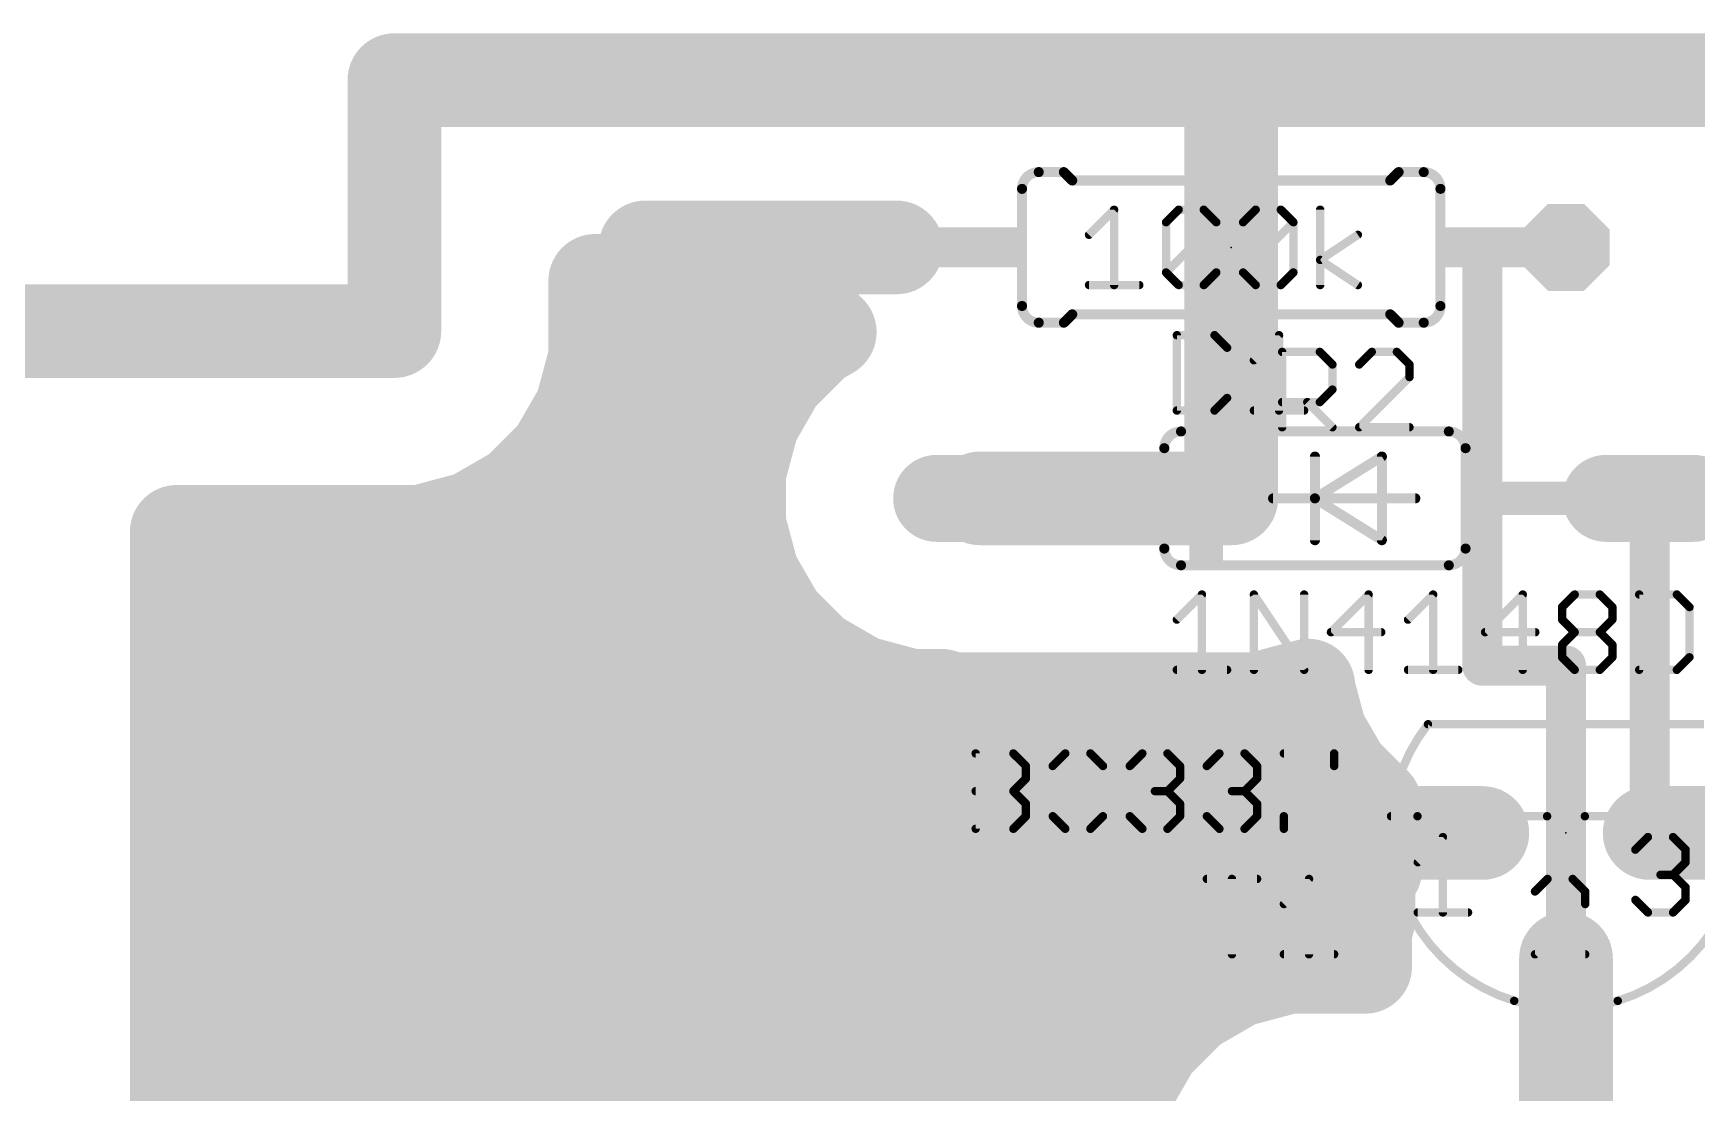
# Model space of a CAD drawing. Extents: x -14 to 150, y -1 to 89.
# Drawn here: x 37.7 to 62.94, y 58.29 to 74.37 of the extents above; entities that cross this region are included whole.
import ezdxf

# ---------------------------------------------------------------- set-up
doc = ezdxf.new("R2010")
doc.units = 0
for name, color, linetype in [('1', 22, 'CONTINUOUS'), ('16', 175, 'CONTINUOUS'), ('17', 82, 'CONTINUOUS'), ('18', 82, 'CONTINUOUS'), ('21', 253, 'CONTINUOUS'), ('23', 7, 'CONTINUOUS'), ('25', 253, 'CONTINUOUS'), ('27', 253, 'CONTINUOUS'), ('51', 253, 'CONTINUOUS')]:
    doc.layers.add(name, color=color, linetype=linetype)

# ---------------------------------------------------------------- blocks, each defined once
blk = doc.blocks.new('RECT')
blk.add_solid([(-0.5, -0.5), (0.5, -0.5), (-0.5, 0.5), (0.5, 0.5)])
blk = doc.blocks.new('LONGP100')
at = {"const_width": 1}
blk.add_lwpolyline([(-0.5, 0), (0.5, 0)], dxfattribs=at)
at = {"const_width": 0.5}
for points in [[(-0.5, 0.25, 1), (-0.5, -0.25)], [(0.5, -0.25, 1), (0.5, 0.25)]]:
    blk.add_lwpolyline(points, format="xyb", dxfattribs=at)
blk = doc.blocks.new('OCTAGONP')
at = {"const_width": 0.5}
blk.add_lwpolyline([(-0.25, -0.1036), (-0.25, 0.1036), (-0.1036, 0.25), (0.1036, 0.25), (0.25, 0.1036), (0.25, -0.1036), (0.1036, -0.25), (-0.1036, -0.25), (-0.25, -0.1036), (-0.25, 0.1036)], dxfattribs=at)
blk = doc.blocks.new('OCTAGONV')
at = {"const_width": 0.5}
blk.add_lwpolyline([(-0.25, -0.1036), (-0.25, 0.1036), (-0.1036, 0.25), (0.1036, 0.25), (0.25, 0.1036), (0.25, -0.1036), (0.1036, -0.25), (-0.1036, -0.25), (-0.25, -0.1036), (-0.25, 0.1036)], dxfattribs=at)

msp = doc.modelspace()

# ---------------------------------------------------------------- linework, layer by layer
at = {"layer": '1', "const_width": 1.4224}
msp.add_lwpolyline([(55.88, 73.66), (71.374, 73.66)], dxfattribs=at)
at = {"layer": '1', "const_width": 0.7112}
msp.add_lwpolyline([(55.88, 74.0156, 1), (55.88, 73.3044)], format="xyb", dxfattribs=at)
at = {"layer": '16'}
for points, const_width in [([(43.18, 69.85), (43.18, 73.66)], 1.4224), ([(43.18, 73.66), (55.88, 73.66)], 1.4224), ([(55.88, 73.66), (55.88, 67.31)], 1.4224), ([(50.8, 71.12), (46.99, 71.12)], 1.4224), ([(46.99, 71.12), (46.99, 62.23)], 1.4224), ([(46.228, 69.4487), (46.228, 70.612)], 1.4224), ([(46.228, 70.612), (49.1744, 70.612)], 1.4224), ([(49.1744, 70.612), (49.1744, 70.4467)], 1.4224), ([(60.96, 71.12), (59.69, 71.12)], 0.6096), ([(59.69, 71.12), (59.69, 64.77)], 0.6096), ([(49.1744, 70.4467), (49.787, 69.8341)], 1.4224), ([(36.83, 69.85), (43.18, 69.85)], 1.4224), ([(49.787, 69.8341), (49.5693, 69.7084)], 1.4224), ([(46.228, 69.6976), (49.5585, 69.6976)], 1.4224), ([(49.5693, 69.7084), (49.0112, 69.1503)], 1.4224), ([(46.0203, 68.6735), (46.228, 69.4487)], 1.4224), ([(49.0112, 69.1503), (48.6167, 68.4669)], 1.4224), ([(45.619, 67.9785), (46.0203, 68.6735)], 1.4224), ([(48.6167, 68.4669), (48.4124, 67.7046)], 1.4224), ([(45.7903, 68.2752), (48.5653, 68.2752)], 1.4224), ([(45.0515, 67.411), (45.619, 67.9785)], 1.4224), ([(48.4124, 67.7046), (48.4124, 66.9154)], 1.4224), ([(44.3565, 67.0097), (45.0515, 67.411)], 1.4224), ([(55.88, 67.31), (52.07, 67.31)], 1.4224), ([(43.5813, 66.802), (44.3565, 67.0097)], 1.4224), ([(39.878, 56.6248), (39.878, 66.802)], 1.4224), ([(39.878, 66.802), (43.5813, 66.802)], 1.4224), ([(43.7709, 66.8528), (48.4292, 66.8528)], 1.4224), ([(48.4124, 66.9154), (48.6167, 66.1531)], 1.4224), ([(62.23, 67.31), (62.23, 62.23)], 0.6096), ([(48.6167, 66.1531), (49.0112, 65.4697)], 1.4224), ([(39.878, 65.4304), (49.0505, 65.4304)], 1.4224), ([(49.0112, 65.4697), (49.5693, 64.9116)], 1.4224), ([(49.5693, 64.9116), (50.2527, 64.5171)], 1.4224), ([(50.2527, 64.5171), (51.015, 64.3128)], 1.4224), ([(56.2813, 64.262), (57.0484, 64.4676)], 1.4224), ([(57.0484, 64.4676), (57.0484, 64.4222)], 1.4224), ([(57.0484, 64.4222), (57.2284, 63.7504)], 1.4224), ([(51.015, 64.3128), (51.4791, 64.3128)], 1.4224), ([(51.4791, 64.3128), (51.6687, 64.262)], 1.4224), ([(51.6687, 64.262), (56.2813, 64.262)], 1.4224), ([(59.69, 64.77), (60.96, 64.77)], 0.6096), ([(60.96, 64.77), (60.96, 60.325)], 0.6096), ([(39.878, 64.008), (57.1594, 64.008)], 1.4224), ([(57.2284, 63.7504), (57.5762, 63.148)], 1.4224), ([(57.5762, 63.148), (58.0644, 62.6598)], 1.4224), ([(58.0644, 62.6598), (58.0644, 62.23)], 1.4224), ([(39.878, 62.5856), (58.0644, 62.5856)], 1.4224), ([(59.69, 62.23), (46.99, 62.23)], 1.4224), ([(46.99, 62.23), (46.99, 53.34)], 1.4224), ([(58.0644, 62.23), (58.3184, 62.23)], 1.4224), ([(58.3184, 62.23), (58.0644, 62.23)], 1.4224), ([(58.0644, 62.23), (58.0644, 61.6681)], 1.4224), ([(58.3184, 62.23), (58.3184, 62.23)], 1.4224), ([(64.135, 62.23), (62.23, 62.23)], 1.4224), ([(58.0644, 61.6681), (57.9628, 61.5665)], 1.4224), ([(57.9628, 61.5665), (57.9628, 60.9159)], 1.4224), ([(39.878, 61.1632), (57.9628, 61.1632)], 1.4224), ([(57.9628, 60.9159), (57.912, 60.7263)], 1.4224), ([(57.912, 60.7263), (57.912, 60.198)], 1.4224), ([(56.7487, 60.198), (55.9735, 59.9903)], 1.4224), ([(57.912, 60.198), (56.7487, 60.198)], 1.4224), ([(60.96, 57.15), (60.96, 60.325)], 1.4224), ([(55.9735, 59.9903), (55.2785, 59.589)], 1.4224), ([(39.878, 59.7408), (55.5414, 59.7408)], 1.4224), ([(55.2785, 59.589), (54.711, 59.0215)], 1.4224), ([(54.711, 59.0215), (54.3097, 58.3265)], 1.4224), ([(39.878, 58.3184), (54.3075, 58.3184)], 1.4224), ([(54.3097, 58.3265), (54.102, 57.5513)], 1.4224)]:
    msp.add_lwpolyline(points, dxfattribs=dict(at, const_width=const_width))
for points, const_width in [([(43.5356, 73.66, 1), (42.8244, 73.66)], 0.7112), ([(43.18, 74.0156, 1), (43.18, 73.3044)], 0.7112), ([(56.2356, 73.66, 1), (55.5244, 73.66)], 0.7112), ([(55.88, 73.3044, 1), (55.88, 74.0156)], 0.7112), ([(46.99, 71.4756, 1), (46.99, 70.7644)], 0.7112), ([(47.3456, 71.12, 1), (46.6344, 71.12)], 0.7112), ([(50.8, 70.7644, 1), (50.8, 71.4756)], 0.7112), ([(46.5836, 70.612, 1), (45.8724, 70.612)], 0.7112), ([(46.228, 70.9676, 1), (46.228, 70.2564)], 0.7112), ([(49.53, 70.612, 1), (48.8188, 70.612)], 0.7112), ([(49.1744, 70.2564, 1), (49.1744, 70.9676)], 0.7112), ([(59.69, 71.2724, 1), (59.69, 70.9676)], 0.3048), ([(59.8424, 71.12, 1), (59.5376, 71.12)], 0.3048), ([(60.96, 70.9676, 1), (60.96, 71.2724)], 0.3048), ([(49.4258, 70.6981, 1), (48.923, 70.1952)], 0.7112), ([(48.8188, 70.4467, 1), (49.53, 70.4467)], 0.7112), ([(43.18, 69.4944, 1), (43.18, 70.2056)], 0.7112), ([(49.5356, 69.5826, 1), (50.0384, 70.0855)], 0.7112), ([(49.9648, 69.5261, 1), (49.6092, 70.142)], 0.7112), ([(42.8244, 69.85, 1), (43.5356, 69.85)], 0.7112), ([(46.228, 70.0532, 1), (46.228, 69.342)], 0.7112), ([(49.3915, 70.0163, 1), (49.7471, 69.4004)], 0.7112), ([(49.8207, 69.4569, 1), (49.3178, 69.9598)], 0.7112), ([(49.5585, 69.342, 1), (49.5585, 70.0532)], 0.7112), ([(46.5715, 69.3567, 1), (45.8845, 69.5408)], 0.7112), ([(45.8724, 69.4487, 1), (46.5836, 69.4487)], 0.7112), ([(48.7598, 69.4018, 1), (49.2627, 68.8989)], 0.7112), ([(49.3192, 68.9725, 1), (48.7033, 69.3281)], 0.7112), ([(46.3282, 68.4957, 1), (45.7123, 68.8513)], 0.7112), ([(48.9601, 68.3748, 1), (48.2732, 68.5589)], 0.7112), ([(45.7903, 68.6308, 1), (45.7903, 67.9196)], 0.7112), ([(45.6768, 68.7655, 1), (46.3638, 68.5815)], 0.7112), ([(48.3087, 68.6447, 1), (48.9246, 68.2891)], 0.7112), ([(48.5653, 67.9196, 1), (48.5653, 68.6308)], 0.7112), ([(45.8705, 67.727, 1), (45.3676, 68.2299)], 0.7112), ([(45.311, 68.1563, 1), (45.927, 67.8007)], 0.7112), ([(48.768, 67.7046, 1), (48.0568, 67.7046)], 0.7112), ([(44.8001, 67.6624, 1), (45.303, 67.1595)], 0.7112), ([(45.2293, 67.103, 1), (44.8737, 67.719)], 0.7112), ([(48.0689, 67.7966, 1), (48.7559, 67.6126)], 0.7112), ([(52.07, 67.6656, 1), (52.07, 66.9544)], 0.7112), ([(55.88, 66.9544, 1), (55.88, 67.6656)], 0.7112), ([(44.1787, 67.3177, 1), (44.5343, 66.7018)], 0.7112), ([(44.4485, 66.6662, 1), (44.2644, 67.3532)], 0.7112), ([(55.5244, 67.31, 1), (56.2356, 67.31)], 0.7112), ([(40.2336, 66.802, 1), (39.5224, 66.802)], 0.7112), ([(39.878, 67.1576, 1), (39.878, 66.4464)], 0.7112), ([(43.4892, 67.1455, 1), (43.6733, 66.4585)], 0.7112), ([(43.7709, 67.2084, 1), (43.7709, 66.4972)], 0.7112), ([(43.5813, 66.4464, 1), (43.5813, 67.1576)], 0.7112), ([(48.7559, 67.0074, 1), (48.0689, 66.8234)], 0.7112), ([(48.4292, 66.4972, 1), (48.4292, 67.2084)], 0.7112), ([(62.3824, 67.31, 1), (62.0776, 67.31)], 0.3048), ([(48.0568, 66.9154, 1), (48.768, 66.9154)], 0.7112), ([(48.9246, 66.3309, 1), (48.3087, 65.9753)], 0.7112), ([(48.2732, 66.0611, 1), (48.9601, 66.2452)], 0.7112), ([(39.878, 65.786, 1), (39.878, 65.0748)], 0.7112), ([(49.2627, 65.7211, 1), (48.7598, 65.2182)], 0.7112), ([(49.0505, 65.0748, 1), (49.0505, 65.786)], 0.7112), ([(48.7033, 65.2919, 1), (49.3192, 65.6475)], 0.7112), ([(49.7471, 65.2196, 1), (49.3915, 64.6037)], 0.7112), ([(49.3178, 64.6602, 1), (49.8207, 65.1631)], 0.7112), ([(50.3448, 64.8605, 1), (50.1607, 64.1736)], 0.7112), ([(50.0749, 64.2091, 1), (50.4305, 64.825)], 0.7112), ([(57.404, 64.4676, 1), (56.6928, 64.4676)], 0.7112), ([(57.3919, 64.5143, 1), (56.7049, 64.3302)], 0.7112), ([(57.1404, 64.1241, 1), (56.9564, 64.811)], 0.7112), ([(51.015, 64.6684, 1), (51.015, 63.9572)], 0.7112), ([(50.923, 63.9693, 1), (51.107, 64.6563)], 0.7112), ([(51.5712, 64.6563, 1), (51.3871, 63.9693)], 0.7112), ([(51.6687, 64.6176, 1), (51.6687, 63.9064)], 0.7112), ([(51.4791, 63.9572, 1), (51.4791, 64.6684)], 0.7112), ([(51.5767, 63.9185, 1), (51.7608, 64.6055)], 0.7112), ([(56.1892, 64.6055, 1), (56.3733, 63.9185)], 0.7112), ([(56.2813, 63.9064, 1), (56.2813, 64.6176)], 0.7112), ([(59.69, 64.9224, 1), (59.69, 64.6176)], 0.3048), ([(59.5376, 64.77, 1), (59.8424, 64.77)], 0.3048), ([(61.1124, 64.77, 1), (60.8076, 64.77)], 0.3048), ([(60.96, 64.6176, 1), (60.96, 64.9224)], 0.3048), ([(39.878, 64.3636, 1), (39.878, 63.6524)], 0.7112), ([(56.6928, 64.4222, 1), (57.404, 64.4222)], 0.7112), ([(57.1594, 63.6524, 1), (57.1594, 64.3636)], 0.7112), ([(57.5364, 63.9282, 1), (56.9205, 63.5726)], 0.7112), ([(56.8849, 63.6583, 1), (57.5719, 63.8424)], 0.7112), ([(57.8276, 63.3995, 1), (57.3247, 62.8966)], 0.7112), ([(57.2682, 62.9702, 1), (57.8842, 63.3258)], 0.7112), ([(58.42, 62.6598, 1), (57.7088, 62.6598)], 0.7112), ([(39.878, 62.9412, 1), (39.878, 62.23)], 0.7112), ([(57.813, 62.4084, 1), (58.3158, 62.9113)], 0.7112), ([(58.0644, 62.23, 1), (58.0644, 62.9412)], 0.7112), ([(46.99, 62.5856, 1), (46.99, 61.8744)], 0.7112), ([(47.3456, 62.23, 1), (46.6344, 62.23)], 0.7112), ([(58.0644, 62.5856, 1), (58.0644, 61.8744)], 0.7112), ([(58.0644, 62.5856, 1), (58.0644, 61.8744)], 0.7112), ([(58.42, 62.23, 1), (57.7088, 62.23)], 0.7112), ([(58.674, 62.23, 1), (57.9628, 62.23)], 0.7112), ([(58.3184, 61.8744, 1), (58.3184, 62.5856)], 0.7112), ([(58.3184, 61.8744, 1), (58.3184, 62.5856)], 0.7112), ([(59.69, 61.8744, 1), (59.69, 62.5856)], 0.7112), ([(62.23, 62.5856, 1), (62.23, 61.8744)], 0.7112), ([(46.6344, 62.23, 1), (47.3456, 62.23)], 0.7112), ([(57.7088, 62.23, 1), (58.42, 62.23)], 0.7112), ([(58.3158, 61.4166, 1), (57.813, 61.9195)], 0.7112), ([(57.9628, 62.23, 1), (58.674, 62.23)], 0.7112), ([(62.0776, 62.23, 1), (62.3824, 62.23)], 0.3048), ([(58.3184, 61.5665, 1), (57.6072, 61.5665)], 0.7112), ([(57.7114, 61.8179, 1), (58.2142, 61.315)], 0.7112), ([(39.878, 61.5188, 1), (39.878, 60.8076)], 0.7112), ([(57.7088, 61.6681, 1), (58.42, 61.6681)], 0.7112), ([(57.9628, 60.8076, 1), (57.9628, 61.5188)], 0.7112), ([(58.3063, 60.8238, 1), (57.6193, 61.0079)], 0.7112), ([(58.2676, 60.7263, 1), (57.5564, 60.7263)], 0.7112), ([(57.5685, 60.8183, 1), (58.2555, 60.6342)], 0.7112), ([(57.6072, 60.9159, 1), (58.3184, 60.9159)], 0.7112), ([(56.7487, 60.5536, 1), (56.7487, 59.8424)], 0.7112), ([(56.8408, 59.8545, 1), (56.6567, 60.5415)], 0.7112), ([(57.912, 59.8424, 1), (57.912, 60.5536)], 0.7112), ([(61.3156, 60.325, 1), (60.6044, 60.325)], 0.7112), ([(55.8815, 60.3338, 1), (56.0655, 59.6468)], 0.7112), ([(56.1513, 59.6823, 1), (55.7957, 60.2982)], 0.7112), ([(39.878, 60.0964, 1), (39.878, 59.3852)], 0.7112), ([(55.5414, 59.3852, 1), (55.5414, 60.0964)], 0.7112), ([(57.5564, 60.198, 1), (58.2676, 60.198)], 0.7112), ([(60.8076, 60.325, 1), (61.1124, 60.325)], 0.3048), ([(55.1007, 59.897, 1), (55.4563, 59.281)], 0.7112), ([(55.5299, 59.3376, 1), (55.027, 59.8405)], 0.7112), ([(54.4595, 59.273, 1), (54.9624, 58.7701)], 0.7112), ([(55.019, 58.8437, 1), (54.403, 59.1993)], 0.7112), ([(39.878, 58.674, 1), (39.878, 57.9628)], 0.7112), ([(54.0018, 58.5043, 1), (54.6177, 58.1487)], 0.7112), ([(54.6532, 58.2344, 1), (53.9662, 58.4185)], 0.7112), ([(54.3075, 57.9628, 1), (54.3075, 58.674)], 0.7112)]:
    msp.add_lwpolyline(points, format="xyb", dxfattribs=dict(at, const_width=const_width))
at = {"layer": '21'}
for points, const_width in [([(52.959, 72.263, 0.4142), (52.705, 72.009)], 0.1524), ([(52.959, 72.3011, 1), (52.959, 72.2249)], 0.0762), ([(52.959, 72.2249, 1), (52.959, 72.3011)], 0.0762), ([(53.3669, 72.2899, 1), (53.3131, 72.2361)], 0.0762), ([(53.34, 72.2249, 1), (53.34, 72.3011)], 0.0762), ([(53.467, 72.1741, 1), (53.467, 72.0979)], 0.0762), ([(53.4401, 72.1091, 1), (53.4939, 72.1629)], 0.0762), ([(58.2661, 72.1629, 1), (58.3199, 72.1091)], 0.0762), ([(58.293, 72.0979, 1), (58.293, 72.1741)], 0.0762), ([(58.42, 72.3011, 1), (58.42, 72.2249)], 0.0762), ([(58.4469, 72.2361, 1), (58.3931, 72.2899)], 0.0762), ([(59.055, 72.009, 0.4142), (58.801, 72.263)], 0.1524), ([(58.801, 72.3011, 1), (58.801, 72.2249)], 0.0762), ([(58.801, 72.2249, 1), (58.801, 72.3011)], 0.0762), ([(52.7431, 72.009, 1), (52.6669, 72.009)], 0.0762), ([(52.6669, 72.009, 1), (52.7431, 72.009)], 0.0762), ([(59.0931, 72.009, 1), (59.0169, 72.009)], 0.0762), ([(59.0169, 72.009, 1), (59.0931, 72.009)], 0.0762), ([(52.705, 70.231, 0.4142), (52.959, 69.977)], 0.1524), ([(52.7431, 70.231, 1), (52.6669, 70.231)], 0.0762), ([(52.6669, 70.231, 1), (52.7431, 70.231)], 0.0762), ([(53.467, 70.1421, 1), (53.467, 70.0659)], 0.0762), ([(53.4939, 70.0771, 1), (53.4401, 70.1309)], 0.0762), ([(58.3199, 70.1309, 1), (58.2661, 70.0771)], 0.0762), ([(58.293, 70.0659, 1), (58.293, 70.1421)], 0.0762), ([(58.801, 69.977, 0.4142), (59.055, 70.231)], 0.1524), ([(59.0931, 70.231, 1), (59.0169, 70.231)], 0.0762), ([(59.0169, 70.231, 1), (59.0931, 70.231)], 0.0762), ([(52.959, 70.0151, 1), (52.959, 69.9389)], 0.0762), ([(52.959, 69.9389, 1), (52.959, 70.0151)], 0.0762), ([(53.3131, 70.0039, 1), (53.3669, 69.9501)], 0.0762), ([(53.34, 69.9389, 1), (53.34, 70.0151)], 0.0762), ([(58.42, 70.0151, 1), (58.42, 69.9389)], 0.0762), ([(58.3931, 69.9501, 1), (58.4469, 70.0039)], 0.0762), ([(58.801, 70.0151, 1), (58.801, 69.9389)], 0.0762), ([(58.801, 69.9389, 1), (58.801, 70.0151)], 0.0762), ([(55.118, 68.326, 0.4142), (54.864, 68.072)], 0.1524), ([(55.118, 68.3641, 1), (55.118, 68.2879)], 0.0762), ([(55.118, 68.2879, 1), (55.118, 68.3641)], 0.0762), ([(59.436, 68.072, 0.4142), (59.182, 68.326)], 0.1524), ([(59.182, 68.3641, 1), (59.182, 68.2879)], 0.0762), ([(59.182, 68.2879, 1), (59.182, 68.3641)], 0.0762), ([(54.9021, 68.072, 1), (54.8259, 68.072)], 0.0762), ([(54.8259, 68.072, 1), (54.9021, 68.072)], 0.0762), ([(57.1881, 67.945, 1), (57.1119, 67.945)], 0.0762), ([(58.2041, 67.945, 1), (58.1279, 67.945)], 0.0762), ([(58.1862, 67.9127, 1), (58.1458, 67.9773)], 0.0762), ([(59.4741, 68.072, 1), (59.3979, 68.072)], 0.0762), ([(59.3979, 68.072, 1), (59.4741, 68.072)], 0.0762), ([(56.515, 67.3481, 1), (56.515, 67.2719)], 0.0762), ([(57.1702, 67.3423, 1), (57.1298, 67.2777)], 0.0762), ([(57.15, 67.3481, 1), (57.15, 67.2719)], 0.0762), ([(57.1881, 67.31, 1), (57.1119, 67.31)], 0.0762), ([(57.1298, 67.3423, 1), (57.1702, 67.2777)], 0.0762), ([(57.1119, 67.31, 1), (57.1881, 67.31)], 0.0762), ([(57.15, 67.2719, 1), (57.15, 67.3481)], 0.0762), ([(58.674, 67.2719, 1), (58.674, 67.3481)], 0.0762), ([(57.1119, 66.675, 1), (57.1881, 66.675)], 0.0762), ([(58.1279, 66.675, 1), (58.2041, 66.675)], 0.0762), ([(58.1458, 66.6427, 1), (58.1862, 66.7073)], 0.0762), ([(54.864, 66.548, 0.4142), (55.118, 66.294)], 0.1524), ([(54.9021, 66.548, 1), (54.8259, 66.548)], 0.0762), ([(54.8259, 66.548, 1), (54.9021, 66.548)], 0.0762), ([(59.182, 66.294, 0.4142), (59.436, 66.548)], 0.1524), ([(59.4741, 66.548, 1), (59.3979, 66.548)], 0.0762), ([(59.3979, 66.548, 1), (59.4741, 66.548)], 0.0762), ([(55.118, 66.3321, 1), (55.118, 66.2559)], 0.0762), ([(55.118, 66.2559, 1), (55.118, 66.3321)], 0.0762), ([(59.182, 66.3321, 1), (59.182, 66.2559)], 0.0762), ([(59.182, 66.2559, 1), (59.182, 66.3321)], 0.0762), ([(58.8655, 63.881, 0.5267), (60.1737, 59.6816)], 0.127), ([(58.8655, 63.9128, 1), (58.8655, 63.8492)], 0.0635), ([(58.8904, 63.8613, 1), (58.8406, 63.9007)], 0.0635), ([(58.3051, 62.5158, 1), (58.3051, 62.4522)], 0.0635), ([(58.7063, 62.4522, 1), (58.7063, 62.5158)], 0.0635), ([(60.6737, 62.5158, 1), (60.6737, 62.4522)], 0.0635), ([(61.2463, 62.4522, 1), (61.2463, 62.5158)], 0.0635), ([(61.7463, 59.6815, 0.3557), (63.6149, 62.484)], 0.127), ([(60.1643, 59.6513, 1), (60.1831, 59.7119)], 0.0635), ([(61.7369, 59.7118, 1), (61.7557, 59.6512)], 0.0635)]:
    msp.add_lwpolyline(points, format="xyb", dxfattribs=dict(at, const_width=const_width))
for points, const_width in [([(52.959, 72.263), (53.34, 72.263)], 0.1524), ([(53.467, 72.136), (53.34, 72.263)], 0.1524), ([(53.467, 72.136), (58.293, 72.136)], 0.1524), ([(58.293, 72.136), (58.42, 72.263)], 0.1524), ([(58.801, 72.263), (58.42, 72.263)], 0.1524), ([(52.705, 72.009), (52.705, 70.231)], 0.1524), ([(59.055, 72.009), (59.055, 70.231)], 0.1524), ([(53.467, 70.104), (53.34, 69.977)], 0.1524), ([(53.467, 70.104), (58.293, 70.104)], 0.1524), ([(58.293, 70.104), (58.42, 69.977)], 0.1524), ([(52.959, 69.977), (53.34, 69.977)], 0.1524), ([(58.801, 69.977), (58.42, 69.977)], 0.1524), ([(55.118, 68.326), (59.182, 68.326)], 0.1524), ([(54.864, 68.072), (54.864, 66.548)], 0.1524), ([(57.15, 67.31), (58.166, 67.945)], 0.1524), ([(57.15, 67.945), (57.15, 67.31)], 0.1524), ([(58.166, 67.945), (58.166, 66.675)], 0.1524), ([(59.436, 66.548), (59.436, 68.072)], 0.1524), ([(56.515, 67.31), (57.15, 67.31)], 0.1524), ([(58.166, 66.675), (57.15, 67.31)], 0.1524), ([(57.15, 67.31), (58.674, 67.31)], 0.1524), ([(57.15, 67.31), (57.15, 66.675)], 0.1524), ([(55.118, 66.294), (59.182, 66.294)], 0.1524), ([(63.0545, 63.881), (58.8655, 63.881)], 0.127), ([(58.7063, 62.484), (58.3051, 62.484)], 0.127), ([(61.2463, 62.484), (60.6737, 62.484)], 0.127)]:
    msp.add_lwpolyline(points, dxfattribs=dict(at, const_width=const_width))
at = {"layer": '23'}
for p in [(55.88, 71.12), (57.15, 67.31), (60.96, 62.23)]:
    msp.add_point(p, dxfattribs=at)
at = {"layer": '25', "const_width": 0.127}
for points in [[(55.0545, 69.7875), (55.0545, 68.6435)], [(55.6265, 69.7875), (55.0545, 69.7875)], [(55.8172, 69.5968), (55.6265, 69.7875)], [(56.2239, 69.4061), (56.6052, 69.7875)], [(56.6052, 69.7875), (56.6052, 68.6435)], [(55.8172, 68.8342), (55.8172, 69.5968)], [(56.6527, 68.3895), (56.6527, 69.5335)], [(56.6527, 69.5335), (57.2247, 69.5335)], [(57.2247, 69.5335), (57.4154, 69.3428)], [(58.0128, 69.5335), (57.8221, 69.3428)], [(58.3941, 69.5335), (58.0128, 69.5335)], [(58.5847, 69.3428), (58.3941, 69.5335)], [(57.4154, 69.3428), (57.4154, 68.9615)], [(57.8221, 68.3895), (58.5847, 69.1522)], [(58.5847, 69.1522), (58.5847, 69.3428)], [(57.4154, 68.9615), (57.2247, 68.7708)], [(55.0545, 68.6435), (55.6265, 68.6435)], [(55.6265, 68.6435), (55.8172, 68.8342)], [(56.2239, 68.6435), (56.9865, 68.6435)], [(57.2247, 68.7708), (56.6527, 68.7708)], [(57.034, 68.7708), (57.4154, 68.3895)], [(58.5847, 68.3895), (57.8221, 68.3895)], [(55.5097, 61.5325), (56.2724, 61.5325)], [(55.891, 60.3885), (55.891, 61.5325)], [(56.6791, 61.1512), (57.0604, 61.5325)], [(57.0604, 61.5325), (57.0604, 60.3885)], [(56.6791, 60.3885), (57.4418, 60.3885)]]:
    msp.add_lwpolyline(points, dxfattribs=at)
at = {"layer": '25', "const_width": 0.0635}
for points in [[(55.0863, 69.7875, 1), (55.0228, 69.7875)], [(55.0545, 69.8192, 1), (55.0545, 69.7557)], [(55.6489, 69.8099, 1), (55.604, 69.765)], [(55.6265, 69.7557, 1), (55.6265, 69.8192)], [(56.637, 69.7875, 1), (56.5735, 69.7875)], [(56.6277, 69.765, 1), (56.5828, 69.8099)], [(55.8489, 69.5968, 1), (55.7854, 69.5968)], [(55.7947, 69.5744, 1), (55.8396, 69.6193)], [(56.2014, 69.4286, 1), (56.2463, 69.3837)], [(56.6845, 69.5335, 1), (56.621, 69.5335)], [(56.6527, 69.5652, 1), (56.6527, 69.5017)], [(57.2471, 69.5559, 1), (57.2022, 69.511)], [(57.2247, 69.5017, 1), (57.2247, 69.5652)], [(58.0128, 69.5652, 1), (58.0128, 69.5017)], [(58.0352, 69.511, 1), (57.9903, 69.5559)], [(58.4165, 69.5559, 1), (58.3716, 69.511)], [(58.3941, 69.5017, 1), (58.3941, 69.5652)], [(57.4471, 69.3428, 1), (57.3836, 69.3428)], [(57.3929, 69.3204, 1), (57.4378, 69.3653)], [(57.7996, 69.3653, 1), (57.8446, 69.3204)], [(58.6165, 69.3428, 1), (58.553, 69.3428)], [(58.553, 69.1522, 1), (58.6165, 69.1522)], [(58.5623, 69.3204, 1), (58.6072, 69.3653)], [(58.6072, 69.1297, 1), (58.5623, 69.1746)], [(57.3836, 68.9615, 1), (57.4471, 68.9615)], [(57.4378, 68.939, 1), (57.3929, 68.9839)], [(55.0545, 68.6753, 1), (55.0545, 68.6118)], [(55.0228, 68.6435, 1), (55.0863, 68.6435)], [(55.604, 68.666, 1), (55.6489, 68.621)], [(55.6265, 68.6118, 1), (55.6265, 68.6753)], [(55.7854, 68.8342, 1), (55.8489, 68.8342)], [(55.8396, 68.8117, 1), (55.7947, 68.8566)], [(56.2239, 68.6753, 1), (56.2239, 68.6118)], [(56.5735, 68.6435, 1), (56.637, 68.6435)], [(56.6527, 68.8026, 1), (56.6527, 68.7391)], [(56.9865, 68.6118, 1), (56.9865, 68.6753)], [(57.0565, 68.7933, 1), (57.0116, 68.7484)], [(57.2022, 68.7933, 1), (57.2471, 68.7484)], [(57.2247, 68.7391, 1), (57.2247, 68.8026)], [(56.621, 68.3895, 1), (56.6845, 68.3895)], [(57.3929, 68.367, 1), (57.4378, 68.412)], [(57.8221, 68.4213, 1), (57.8221, 68.3577)], [(57.7996, 68.412, 1), (57.8446, 68.367)], [(58.5847, 68.3577, 1), (58.5847, 68.4213)], [(55.5097, 61.5642, 1), (55.5097, 61.5007)], [(55.9228, 61.5325, 1), (55.8593, 61.5325)], [(56.2724, 61.5007, 1), (56.2724, 61.5642)], [(57.0922, 61.5325, 1), (57.0287, 61.5325)], [(57.0829, 61.51, 1), (57.038, 61.5549)], [(56.6566, 61.1736, 1), (56.7016, 61.1287)], [(55.8593, 60.3885, 1), (55.9228, 60.3885)], [(56.6791, 60.4203, 1), (56.6791, 60.3567)], [(57.0287, 60.3885, 1), (57.0922, 60.3885)], [(57.4418, 60.3567, 1), (57.4418, 60.4203)]]:
    msp.add_lwpolyline(points, format="xyb", dxfattribs=at)
at = {"layer": '27', "const_width": 0.127}
for points in [[(53.7214, 71.3111), (54.1027, 71.6925)], [(54.1027, 71.6925), (54.1027, 70.5485)], [(54.8908, 71.5018), (55.0815, 71.6925)], [(55.0815, 71.6925), (55.4628, 71.6925)], [(55.4628, 71.6925), (55.6534, 71.5018)], [(56.0602, 71.5018), (56.2509, 71.6925)], [(56.2509, 71.6925), (56.6322, 71.6925)], [(56.6322, 71.6925), (56.8228, 71.5018)], [(57.2296, 70.5485), (57.2296, 71.6925)], [(54.8908, 70.7392), (54.8908, 71.5018)], [(54.8908, 70.7392), (55.6534, 71.5018)], [(55.6534, 71.5018), (55.6534, 70.7392)], [(56.0602, 70.7392), (56.0602, 71.5018)], [(56.0602, 70.7392), (56.8228, 71.5018)], [(56.8228, 71.5018), (56.8228, 70.7392)], [(57.2296, 70.9298), (57.8016, 71.3111)], [(57.8016, 70.5485), (57.2296, 70.9298)], [(55.0815, 70.5485), (54.8908, 70.7392)], [(55.6534, 70.7392), (55.4628, 70.5485)], [(56.2509, 70.5485), (56.0602, 70.7392)], [(56.8228, 70.7392), (56.6322, 70.5485)], [(53.7214, 70.5485), (54.4841, 70.5485)], [(55.4628, 70.5485), (55.0815, 70.5485)], [(56.6322, 70.5485), (56.2509, 70.5485)], [(55.0545, 65.4691), (55.4358, 65.8505)], [(55.4358, 65.8505), (55.4358, 64.7065)], [(56.2239, 64.7065), (56.2239, 65.8505)], [(56.2239, 65.8505), (56.9865, 64.7065)], [(56.9865, 64.7065), (56.9865, 65.8505)], [(57.9653, 65.8505), (57.3933, 65.2785)], [(57.9653, 64.7065), (57.9653, 65.8505)], [(58.5627, 65.4691), (58.944, 65.8505)], [(58.944, 65.8505), (58.944, 64.7065)], [(60.3041, 65.8505), (59.7321, 65.2785)], [(60.3041, 64.7065), (60.3041, 65.8505)], [(60.9015, 65.6598), (61.0921, 65.8505)], [(61.0921, 65.8505), (61.4735, 65.8505)], [(61.4735, 65.8505), (61.6641, 65.6598)], [(62.0709, 65.8505), (62.0709, 64.7065)], [(62.6429, 65.8505), (62.0709, 65.8505)], [(62.8335, 65.6598), (62.6429, 65.8505)], [(60.9015, 65.4691), (60.9015, 65.6598)], [(61.6641, 65.6598), (61.6641, 65.4691)], [(62.8335, 64.8972), (62.8335, 65.6598)], [(61.0921, 65.2785), (60.9015, 65.4691)], [(61.6641, 65.4691), (61.4735, 65.2785)], [(57.3933, 65.2785), (58.1559, 65.2785)], [(59.7321, 65.2785), (60.4947, 65.2785)], [(60.9015, 65.0878), (61.0921, 65.2785)], [(60.9015, 64.8972), (60.9015, 65.0878)], [(61.0921, 65.2785), (61.4735, 65.2785)], [(61.4735, 65.2785), (61.6641, 65.0878)], [(61.6641, 65.0878), (61.6641, 64.8972)], [(61.0921, 64.7065), (60.9015, 64.8972)], [(61.6641, 64.8972), (61.4735, 64.7065)], [(62.6429, 64.7065), (62.8335, 64.8972)], [(55.0545, 64.7065), (55.8172, 64.7065)], [(58.5627, 64.7065), (59.3253, 64.7065)], [(61.4735, 64.7065), (61.0921, 64.7065)], [(62.0709, 64.7065), (62.6429, 64.7065)], [(52.0015, 62.2935), (52.0015, 63.4375)], [(52.0015, 63.4375), (52.5735, 63.4375)], [(52.5735, 63.4375), (52.7642, 63.2468)], [(53.3616, 63.4375), (53.1709, 63.2468)], [(53.7429, 63.4375), (53.3616, 63.4375)], [(53.9336, 63.2468), (53.7429, 63.4375)], [(54.3403, 63.2468), (54.531, 63.4375)], [(54.531, 63.4375), (54.9123, 63.4375)], [(54.9123, 63.4375), (55.1029, 63.2468)], [(55.5097, 63.2468), (55.7004, 63.4375)], [(55.7004, 63.4375), (56.0817, 63.4375)], [(56.0817, 63.4375), (56.2723, 63.2468)], [(56.6791, 63.4375), (57.4417, 63.4375)], [(57.4417, 63.4375), (57.4417, 63.2468)], [(52.7642, 63.0562), (52.5735, 62.8655)], [(52.7642, 63.2468), (52.7642, 63.0562)], [(53.1709, 63.2468), (53.1709, 62.4842)], [(55.1029, 63.0562), (54.9123, 62.8655)], [(55.1029, 63.2468), (55.1029, 63.0562)], [(56.2723, 63.0562), (56.0817, 62.8655)], [(56.2723, 63.2468), (56.2723, 63.0562)], [(57.4417, 63.2468), (56.6791, 62.4842)], [(52.0015, 62.8655), (52.5735, 62.8655)], [(52.5735, 62.8655), (52.7642, 62.6748)], [(54.9123, 62.8655), (54.7216, 62.8655)], [(54.9123, 62.8655), (55.1029, 62.6748)], [(56.0817, 62.8655), (55.891, 62.8655)], [(56.0817, 62.8655), (56.2723, 62.6748)], [(52.7642, 62.6748), (52.7642, 62.4842)], [(55.1029, 62.6748), (55.1029, 62.4842)], [(56.2723, 62.6748), (56.2723, 62.4842)], [(52.5735, 62.2935), (52.0015, 62.2935)], [(52.7642, 62.4842), (52.5735, 62.2935)], [(53.1709, 62.4842), (53.3616, 62.2935)], [(53.3616, 62.2935), (53.7429, 62.2935)], [(53.7429, 62.2935), (53.9336, 62.4842)], [(54.531, 62.2935), (54.3403, 62.4842)], [(54.9123, 62.2935), (54.531, 62.2935)], [(55.1029, 62.4842), (54.9123, 62.2935)], [(55.7004, 62.2935), (55.5097, 62.4842)], [(56.0817, 62.2935), (55.7004, 62.2935)], [(56.2723, 62.4842), (56.0817, 62.2935)], [(56.6791, 62.4842), (56.6791, 62.2935)]]:
    msp.add_lwpolyline(points, dxfattribs=at)
at = {"layer": '27', "const_width": 0.0635}
for points in [[(54.1345, 71.6925, 1), (54.071, 71.6925)], [(54.1252, 71.67, 1), (54.0803, 71.7149)], [(55.0815, 71.7242, 1), (55.0815, 71.6607)], [(55.1039, 71.67, 1), (55.059, 71.7149)], [(55.4852, 71.7149, 1), (55.4403, 71.67)], [(55.4628, 71.6607, 1), (55.4628, 71.7242)], [(56.2509, 71.7242, 1), (56.2509, 71.6607)], [(56.2733, 71.67, 1), (56.2284, 71.7149)], [(56.6546, 71.7149, 1), (56.6097, 71.67)], [(56.6322, 71.6607, 1), (56.6322, 71.7242)], [(57.2613, 71.6925, 1), (57.1978, 71.6925)], [(54.9226, 71.5018, 1), (54.8591, 71.5018)], [(54.8683, 71.5243, 1), (54.9133, 71.4794)], [(55.6852, 71.5018, 1), (55.6217, 71.5018)], [(55.6759, 71.4794, 1), (55.631, 71.5243)], [(55.631, 71.4794, 1), (55.6759, 71.5243)], [(56.0919, 71.5018, 1), (56.0284, 71.5018)], [(56.0377, 71.5243, 1), (56.0826, 71.4794)], [(56.8546, 71.5018, 1), (56.7911, 71.5018)], [(56.8004, 71.4794, 1), (56.8453, 71.5243)], [(56.8453, 71.4794, 1), (56.8004, 71.5243)], [(53.699, 71.3336, 1), (53.7439, 71.2887)], [(57.8192, 71.2847, 1), (57.784, 71.3376)], [(57.2472, 70.9562, 1), (57.212, 70.9034)], [(57.212, 70.9562, 1), (57.2472, 70.9034)], [(54.9133, 70.7616, 1), (54.8683, 70.7167)], [(54.8683, 70.7616, 1), (54.9133, 70.7167)], [(54.8591, 70.7392, 1), (54.9226, 70.7392)], [(55.6217, 70.7392, 1), (55.6852, 70.7392)], [(55.6759, 70.7167, 1), (55.631, 70.7616)], [(56.0284, 70.7392, 1), (56.0919, 70.7392)], [(56.0826, 70.7616, 1), (56.0377, 70.7167)], [(56.0377, 70.7616, 1), (56.0826, 70.7167)], [(56.7911, 70.7392, 1), (56.8546, 70.7392)], [(56.8453, 70.7167, 1), (56.8004, 70.7616)], [(53.7214, 70.5803, 1), (53.7214, 70.5168)], [(54.071, 70.5485, 1), (54.1345, 70.5485)], [(54.4841, 70.5168, 1), (54.4841, 70.5803)], [(55.0815, 70.5803, 1), (55.0815, 70.5168)], [(55.059, 70.526, 1), (55.1039, 70.571)], [(55.4403, 70.571, 1), (55.4852, 70.526)], [(55.4628, 70.5168, 1), (55.4628, 70.5803)], [(56.2509, 70.5803, 1), (56.2509, 70.5168)], [(56.2284, 70.526, 1), (56.2733, 70.571)], [(56.6097, 70.571, 1), (56.6546, 70.526)], [(56.6322, 70.5168, 1), (56.6322, 70.5803)], [(57.1978, 70.5485, 1), (57.2613, 70.5485)], [(57.784, 70.5221, 1), (57.8192, 70.5749)], [(55.4676, 65.8505, 1), (55.4041, 65.8505)], [(55.4583, 65.828, 1), (55.4134, 65.8729)], [(56.2556, 65.8505, 1), (56.1921, 65.8505)], [(56.2503, 65.8681, 1), (56.1975, 65.8329)], [(57.0183, 65.8505, 1), (56.9548, 65.8505)], [(57.997, 65.8505, 1), (57.9335, 65.8505)], [(57.9877, 65.828, 1), (57.9428, 65.8729)], [(58.9758, 65.8505, 1), (58.9123, 65.8505)], [(58.9665, 65.828, 1), (58.9216, 65.8729)], [(60.3358, 65.8505, 1), (60.2723, 65.8505)], [(60.3265, 65.828, 1), (60.2816, 65.8729)], [(61.0921, 65.8822, 1), (61.0921, 65.8187)], [(61.1146, 65.828, 1), (61.0697, 65.8729)], [(61.4959, 65.8729, 1), (61.451, 65.828)], [(61.4735, 65.8187, 1), (61.4735, 65.8822)], [(62.1026, 65.8505, 1), (62.0391, 65.8505)], [(62.0709, 65.8822, 1), (62.0709, 65.8187)], [(62.6653, 65.8729, 1), (62.6204, 65.828)], [(62.6429, 65.8187, 1), (62.6429, 65.8822)], [(60.9332, 65.6598, 1), (60.8697, 65.6598)], [(60.879, 65.6823, 1), (60.9239, 65.6374)], [(61.6959, 65.6598, 1), (61.6324, 65.6598)], [(61.6417, 65.6374, 1), (61.6866, 65.6823)], [(62.8653, 65.6598, 1), (62.8018, 65.6598)], [(62.8111, 65.6374, 1), (62.856, 65.6823)], [(55.032, 65.4916, 1), (55.077, 65.4467)], [(58.5402, 65.4916, 1), (58.5851, 65.4467)], [(60.8697, 65.4691, 1), (60.9332, 65.4691)], [(60.9239, 65.4916, 1), (60.879, 65.4467)], [(61.6324, 65.4691, 1), (61.6959, 65.4691)], [(61.6866, 65.4467, 1), (61.6417, 65.4916)], [(57.3933, 65.3102, 1), (57.3933, 65.2467)], [(57.3708, 65.3009, 1), (57.4157, 65.256)], [(58.1559, 65.2467, 1), (58.1559, 65.3102)], [(59.7321, 65.3102, 1), (59.7321, 65.2467)], [(59.7096, 65.3009, 1), (59.7545, 65.256)], [(60.4947, 65.2467, 1), (60.4947, 65.3102)], [(60.9332, 65.0878, 1), (60.8697, 65.0878)], [(60.879, 65.1103, 1), (60.9239, 65.0654)], [(61.0921, 65.3102, 1), (61.0921, 65.2467)], [(61.0697, 65.256, 1), (61.1146, 65.3009)], [(61.1146, 65.256, 1), (61.0697, 65.3009)], [(61.4959, 65.3009, 1), (61.451, 65.256)], [(61.451, 65.3009, 1), (61.4959, 65.256)], [(61.4735, 65.2467, 1), (61.4735, 65.3102)], [(61.6959, 65.0878, 1), (61.6324, 65.0878)], [(61.6417, 65.0654, 1), (61.6866, 65.1103)], [(60.8697, 64.8972, 1), (60.9332, 64.8972)], [(60.9239, 64.9196, 1), (60.879, 64.8747)], [(61.6324, 64.8972, 1), (61.6959, 64.8972)], [(61.6866, 64.8747, 1), (61.6417, 64.9196)], [(62.8018, 64.8972, 1), (62.8653, 64.8972)], [(62.856, 64.8747, 1), (62.8111, 64.9196)], [(55.0545, 64.7383, 1), (55.0545, 64.6748)], [(55.4041, 64.7065, 1), (55.4676, 64.7065)], [(55.8172, 64.6748, 1), (55.8172, 64.7383)], [(56.1921, 64.7065, 1), (56.2556, 64.7065)], [(56.9548, 64.7065, 1), (57.0183, 64.7065)], [(56.9601, 64.6889, 1), (57.013, 64.7241)], [(57.9335, 64.7065, 1), (57.997, 64.7065)], [(58.5627, 64.7383, 1), (58.5627, 64.6748)], [(58.9123, 64.7065, 1), (58.9758, 64.7065)], [(59.3253, 64.6748, 1), (59.3253, 64.7383)], [(60.2723, 64.7065, 1), (60.3358, 64.7065)], [(61.0921, 64.7383, 1), (61.0921, 64.6748)], [(61.0697, 64.684, 1), (61.1146, 64.729)], [(61.451, 64.729, 1), (61.4959, 64.684)], [(61.4735, 64.6748, 1), (61.4735, 64.7383)], [(62.0391, 64.7065, 1), (62.1026, 64.7065)], [(62.0709, 64.7383, 1), (62.0709, 64.6748)], [(62.6204, 64.729, 1), (62.6653, 64.684)], [(62.6429, 64.6748, 1), (62.6429, 64.7383)], [(52.0333, 63.4375, 1), (51.9698, 63.4375)], [(52.0015, 63.4692, 1), (52.0015, 63.4057)], [(52.5959, 63.4599, 1), (52.551, 63.415)], [(52.5735, 63.4057, 1), (52.5735, 63.4692)], [(53.3616, 63.4692, 1), (53.3616, 63.4057)], [(53.384, 63.415, 1), (53.3391, 63.4599)], [(53.7653, 63.4599, 1), (53.7204, 63.415)], [(53.7429, 63.4057, 1), (53.7429, 63.4692)], [(54.531, 63.4692, 1), (54.531, 63.4057)], [(54.5534, 63.415, 1), (54.5085, 63.4599)], [(54.9347, 63.4599, 1), (54.8898, 63.415)], [(54.9123, 63.4057, 1), (54.9123, 63.4692)], [(55.7004, 63.4692, 1), (55.7004, 63.4057)], [(55.7228, 63.415, 1), (55.6779, 63.4599)], [(56.1041, 63.4599, 1), (56.0592, 63.415)], [(56.0817, 63.4057, 1), (56.0817, 63.4692)], [(56.6791, 63.4692, 1), (56.6791, 63.4057)], [(57.4735, 63.4375, 1), (57.41, 63.4375)], [(57.4417, 63.4057, 1), (57.4417, 63.4692)], [(52.7959, 63.2468, 1), (52.7324, 63.2468)], [(52.7417, 63.2244, 1), (52.7866, 63.2693)], [(52.7866, 63.0337, 1), (52.7417, 63.0786)], [(53.1484, 63.2693, 1), (53.1934, 63.2244)], [(53.2027, 63.2468, 1), (53.1392, 63.2468)], [(53.9111, 63.2244, 1), (53.956, 63.2693)], [(54.3178, 63.2693, 1), (54.3627, 63.2244)], [(55.1347, 63.2468, 1), (55.0712, 63.2468)], [(55.0805, 63.2244, 1), (55.1254, 63.2693)], [(55.1254, 63.0337, 1), (55.0805, 63.0786)], [(55.4872, 63.2693, 1), (55.5321, 63.2244)], [(56.3041, 63.2468, 1), (56.2406, 63.2468)], [(56.2499, 63.2244, 1), (56.2948, 63.2693)], [(56.2948, 63.0337, 1), (56.2499, 63.0786)], [(57.41, 63.2468, 1), (57.4735, 63.2468)], [(57.4642, 63.2244, 1), (57.4193, 63.2693)], [(52.0015, 62.8972, 1), (52.0015, 62.8337)], [(52.5959, 62.8879, 1), (52.551, 62.843)], [(52.551, 62.8879, 1), (52.5959, 62.843)], [(52.5735, 62.8337, 1), (52.5735, 62.8972)], [(52.7324, 63.0562, 1), (52.7959, 63.0562)], [(54.7216, 62.8972, 1), (54.7216, 62.8337)], [(54.9347, 62.8879, 1), (54.8898, 62.843)], [(54.8898, 62.8879, 1), (54.9347, 62.843)], [(54.9123, 62.8337, 1), (54.9123, 62.8972)], [(55.0712, 63.0562, 1), (55.1347, 63.0562)], [(55.891, 62.8972, 1), (55.891, 62.8337)], [(56.1041, 62.8879, 1), (56.0592, 62.843)], [(56.0592, 62.8879, 1), (56.1041, 62.843)], [(56.0817, 62.8337, 1), (56.0817, 62.8972)], [(56.2406, 63.0562, 1), (56.3041, 63.0562)], [(52.7959, 62.6748, 1), (52.7324, 62.6748)], [(52.7417, 62.6524, 1), (52.7866, 62.6973)], [(55.1347, 62.6748, 1), (55.0712, 62.6748)], [(55.0805, 62.6524, 1), (55.1254, 62.6973)], [(56.3041, 62.6748, 1), (56.2406, 62.6748)], [(56.2499, 62.6524, 1), (56.2948, 62.6973)], [(52.0015, 62.3253, 1), (52.0015, 62.2617)], [(52.5735, 62.2617, 1), (52.5735, 62.3253)], [(52.7324, 62.4842, 1), (52.7959, 62.4842)], [(52.7866, 62.4617, 1), (52.7417, 62.5066)], [(53.1934, 62.5066, 1), (53.1484, 62.4617)], [(53.1392, 62.4842, 1), (53.2027, 62.4842)], [(53.3616, 62.3253, 1), (53.3616, 62.2617)], [(53.7429, 62.2617, 1), (53.7429, 62.3253)], [(53.956, 62.4617, 1), (53.9111, 62.5066)], [(54.3627, 62.5066, 1), (54.3178, 62.4617)], [(54.531, 62.3253, 1), (54.531, 62.2617)], [(54.9123, 62.2617, 1), (54.9123, 62.3253)], [(55.0712, 62.4842, 1), (55.1347, 62.4842)], [(55.1254, 62.4617, 1), (55.0805, 62.5066)], [(55.5321, 62.5066, 1), (55.4872, 62.4617)], [(55.7004, 62.3253, 1), (55.7004, 62.2617)], [(56.0817, 62.2617, 1), (56.0817, 62.3253)], [(56.2406, 62.4842, 1), (56.3041, 62.4842)], [(56.2948, 62.4617, 1), (56.2499, 62.5066)], [(56.7108, 62.4842, 1), (56.6473, 62.4842)], [(56.6566, 62.5066, 1), (56.7015, 62.4617)], [(51.9698, 62.2935, 1), (52.0333, 62.2935)], [(52.551, 62.316, 1), (52.5959, 62.271)], [(53.3391, 62.271, 1), (53.384, 62.316)], [(53.7204, 62.316, 1), (53.7653, 62.271)], [(54.5085, 62.271, 1), (54.5534, 62.316)], [(54.8898, 62.316, 1), (54.9347, 62.271)], [(55.6779, 62.271, 1), (55.7228, 62.316)], [(56.0592, 62.316, 1), (56.1041, 62.271)], [(56.6473, 62.2935, 1), (56.7108, 62.2935)]]:
    msp.add_lwpolyline(points, format="xyb", dxfattribs=at)
at = {"layer": '51'}
for points, const_width in [([(50.8, 71.12), (51.816, 71.12)], 0.6096), ([(60.96, 71.12), (59.944, 71.12)], 0.6096), ([(52.07, 67.31), (52.959, 67.31)], 0.508), ([(62.23, 67.31), (61.341, 67.31)], 0.508), ([(60.6737, 62.484), (58.7063, 62.484)], 0.127), ([(63.2137, 62.484), (61.2463, 62.484)], 0.127), ([(58.7111, 61.7862), (59.0924, 62.1675)], 0.127), ([(59.0924, 62.1675), (59.0924, 61.0235)], 0.127), ([(62.0131, 61.9768), (62.2038, 62.1675)], 0.127), ([(62.2038, 62.1675), (62.5851, 62.1675)], 0.127), ([(62.5851, 62.1675), (62.7758, 61.9768)], 0.127), ([(62.7758, 61.7862), (62.5851, 61.5955)], 0.127), ([(62.7758, 61.9768), (62.7758, 61.7862)], 0.127), ([(60.6798, 61.5325), (60.4891, 61.3418)], 0.127), ([(61.0611, 61.5325), (60.6798, 61.5325)], 0.127), ([(61.2518, 61.3418), (61.0611, 61.5325)], 0.127), ([(62.5851, 61.5955), (62.3944, 61.5955)], 0.127), ([(62.5851, 61.5955), (62.7758, 61.4048)], 0.127), ([(61.2518, 61.1512), (61.2518, 61.3418)], 0.127), ([(62.7758, 61.4048), (62.7758, 61.2142)], 0.127), ([(60.4891, 60.3885), (61.2518, 61.1512)], 0.127), ([(62.2038, 61.0235), (62.0131, 61.2142)], 0.127), ([(62.7758, 61.2142), (62.5851, 61.0235)], 0.127), ([(58.7111, 61.0235), (59.4738, 61.0235)], 0.127), ([(62.5851, 61.0235), (62.2038, 61.0235)], 0.127), ([(61.2518, 60.3885), (60.4891, 60.3885)], 0.127)]:
    msp.add_lwpolyline(points, dxfattribs=dict(at, const_width=const_width))
for points, const_width in [([(50.8, 71.2724, 1), (50.8, 70.9676)], 0.3048), ([(51.816, 70.9676, 1), (51.816, 71.2724)], 0.3048), ([(59.944, 71.2724, 1), (59.944, 70.9676)], 0.3048), ([(60.96, 70.9676, 1), (60.96, 71.2724)], 0.3048), ([(52.07, 67.437, 1), (52.07, 67.183)], 0.254), ([(52.959, 67.183, 1), (52.959, 67.437)], 0.254), ([(61.341, 67.437, 1), (61.341, 67.183)], 0.254), ([(62.23, 67.183, 1), (62.23, 67.437)], 0.254), ([(58.7063, 62.5158, 1), (58.7063, 62.4522)], 0.0635), ([(60.6737, 62.4522, 1), (60.6737, 62.5158)], 0.0635), ([(61.2463, 62.5158, 1), (61.2463, 62.4522)], 0.0635), ([(59.1242, 62.1675, 1), (59.0607, 62.1675)], 0.0635), ([(59.1149, 62.145, 1), (59.07, 62.1899)], 0.0635), ([(62.2038, 62.1992, 1), (62.2038, 62.1357)], 0.0635), ([(62.2262, 62.145, 1), (62.1813, 62.1899)], 0.0635), ([(62.6075, 62.1899, 1), (62.5626, 62.145)], 0.0635), ([(62.5851, 62.1357, 1), (62.5851, 62.1992)], 0.0635), ([(61.9907, 61.9993, 1), (62.0356, 61.9544)], 0.0635), ([(62.8075, 61.9768, 1), (62.744, 61.9768)], 0.0635), ([(62.7533, 61.9544, 1), (62.7982, 61.9993)], 0.0635), ([(62.7982, 61.7637, 1), (62.7533, 61.8086)], 0.0635), ([(58.6887, 61.8086, 1), (58.7336, 61.7637)], 0.0635), ([(60.6798, 61.5642, 1), (60.6798, 61.5007)], 0.0635), ([(60.7022, 61.51, 1), (60.6573, 61.5549)], 0.0635), ([(61.0835, 61.5549, 1), (61.0386, 61.51)], 0.0635), ([(61.0611, 61.5007, 1), (61.0611, 61.5642)], 0.0635), ([(62.3944, 61.6272, 1), (62.3944, 61.5637)], 0.0635), ([(62.6075, 61.6179, 1), (62.5626, 61.573)], 0.0635), ([(62.5626, 61.6179, 1), (62.6075, 61.573)], 0.0635), ([(62.5851, 61.5637, 1), (62.5851, 61.6272)], 0.0635), ([(62.744, 61.7862, 1), (62.8075, 61.7862)], 0.0635), ([(60.4667, 61.3643, 1), (60.5116, 61.3194)], 0.0635), ([(61.2835, 61.3418, 1), (61.22, 61.3418)], 0.0635), ([(61.2293, 61.3194, 1), (61.2742, 61.3643)], 0.0635), ([(62.8075, 61.4048, 1), (62.744, 61.4048)], 0.0635), ([(62.7533, 61.3824, 1), (62.7982, 61.4273)], 0.0635), ([(61.22, 61.1512, 1), (61.2835, 61.1512)], 0.0635), ([(61.2742, 61.1287, 1), (61.2293, 61.1736)], 0.0635), ([(62.0356, 61.2366, 1), (61.9907, 61.1917)], 0.0635), ([(62.744, 61.2142, 1), (62.8075, 61.2142)], 0.0635), ([(62.7982, 61.1917, 1), (62.7533, 61.2366)], 0.0635), ([(58.7111, 61.0553, 1), (58.7111, 60.9918)], 0.0635), ([(59.0607, 61.0235, 1), (59.1242, 61.0235)], 0.0635), ([(59.4738, 60.9918, 1), (59.4738, 61.0553)], 0.0635), ([(62.2038, 61.0553, 1), (62.2038, 60.9918)], 0.0635), ([(62.1813, 61.001, 1), (62.2262, 61.046)], 0.0635), ([(62.5626, 61.046, 1), (62.6075, 61.001)], 0.0635), ([(62.5851, 60.9918, 1), (62.5851, 61.0553)], 0.0635), ([(60.4891, 60.4203, 1), (60.4891, 60.3567)], 0.0635), ([(60.4667, 60.411, 1), (60.5116, 60.366)], 0.0635), ([(61.2518, 60.3567, 1), (61.2518, 60.4203)], 0.0635), ([(60.1737, 59.6815, 0.1508), (61.7463, 59.6815)], 0.127), ([(60.1831, 59.7118, 1), (60.1643, 59.6512)], 0.0635), ([(61.7557, 59.6512, 1), (61.7369, 59.7118)], 0.0635)]:
    msp.add_lwpolyline(points, format="xyb", dxfattribs=dict(at, const_width=const_width))

# ---------------------------------------------------------------- block references
at = {"layer": '17', "xscale": 1.3208, "yscale": 1.3208, "rotation": 180}
for p in [(50.8, 71.12), (50.8, 71.12), (60.96, 71.12), (60.96, 71.12), (59.69, 62.23), (59.69, 62.23), (62.23, 62.23), (62.23, 62.23), (60.96, 60.325), (60.96, 60.325)]:
    msp.add_blockref('OCTAGONP', p, dxfattribs=at)
at = {"layer": '17', "xscale": 1.3208, "yscale": 1.3208}
for p in [(52.07, 67.31), (52.07, 67.31), (62.23, 67.31), (62.23, 67.31)]:
    msp.add_blockref('LONGP100', p, dxfattribs=at)
at = {"layer": '18', "xscale": 1.2064, "yscale": 1.2064}
msp.add_blockref('OCTAGONV', (55.88, 73.66), dxfattribs=at)
msp.add_blockref('OCTAGONV', (55.88, 73.66), dxfattribs=at)
at = {"layer": '21', "xscale": 0.8636, "yscale": 0.6096, "rotation": 180}
for p in [(52.2732, 71.12), (59.4868, 71.12)]:
    msp.add_blockref('RECT', p, dxfattribs=at)
at = {"layer": '21'}
for p, xscale, yscale in [((55.499, 67.31), 0.508, 2.032), ((53.9115, 67.31), 1.905, 0.508), ((60.3885, 67.31), 1.905, 0.508)]:
    msp.add_blockref('RECT', p, dxfattribs=dict(at, xscale=xscale, yscale=yscale))

doc.saveas('drawing.dxf')
